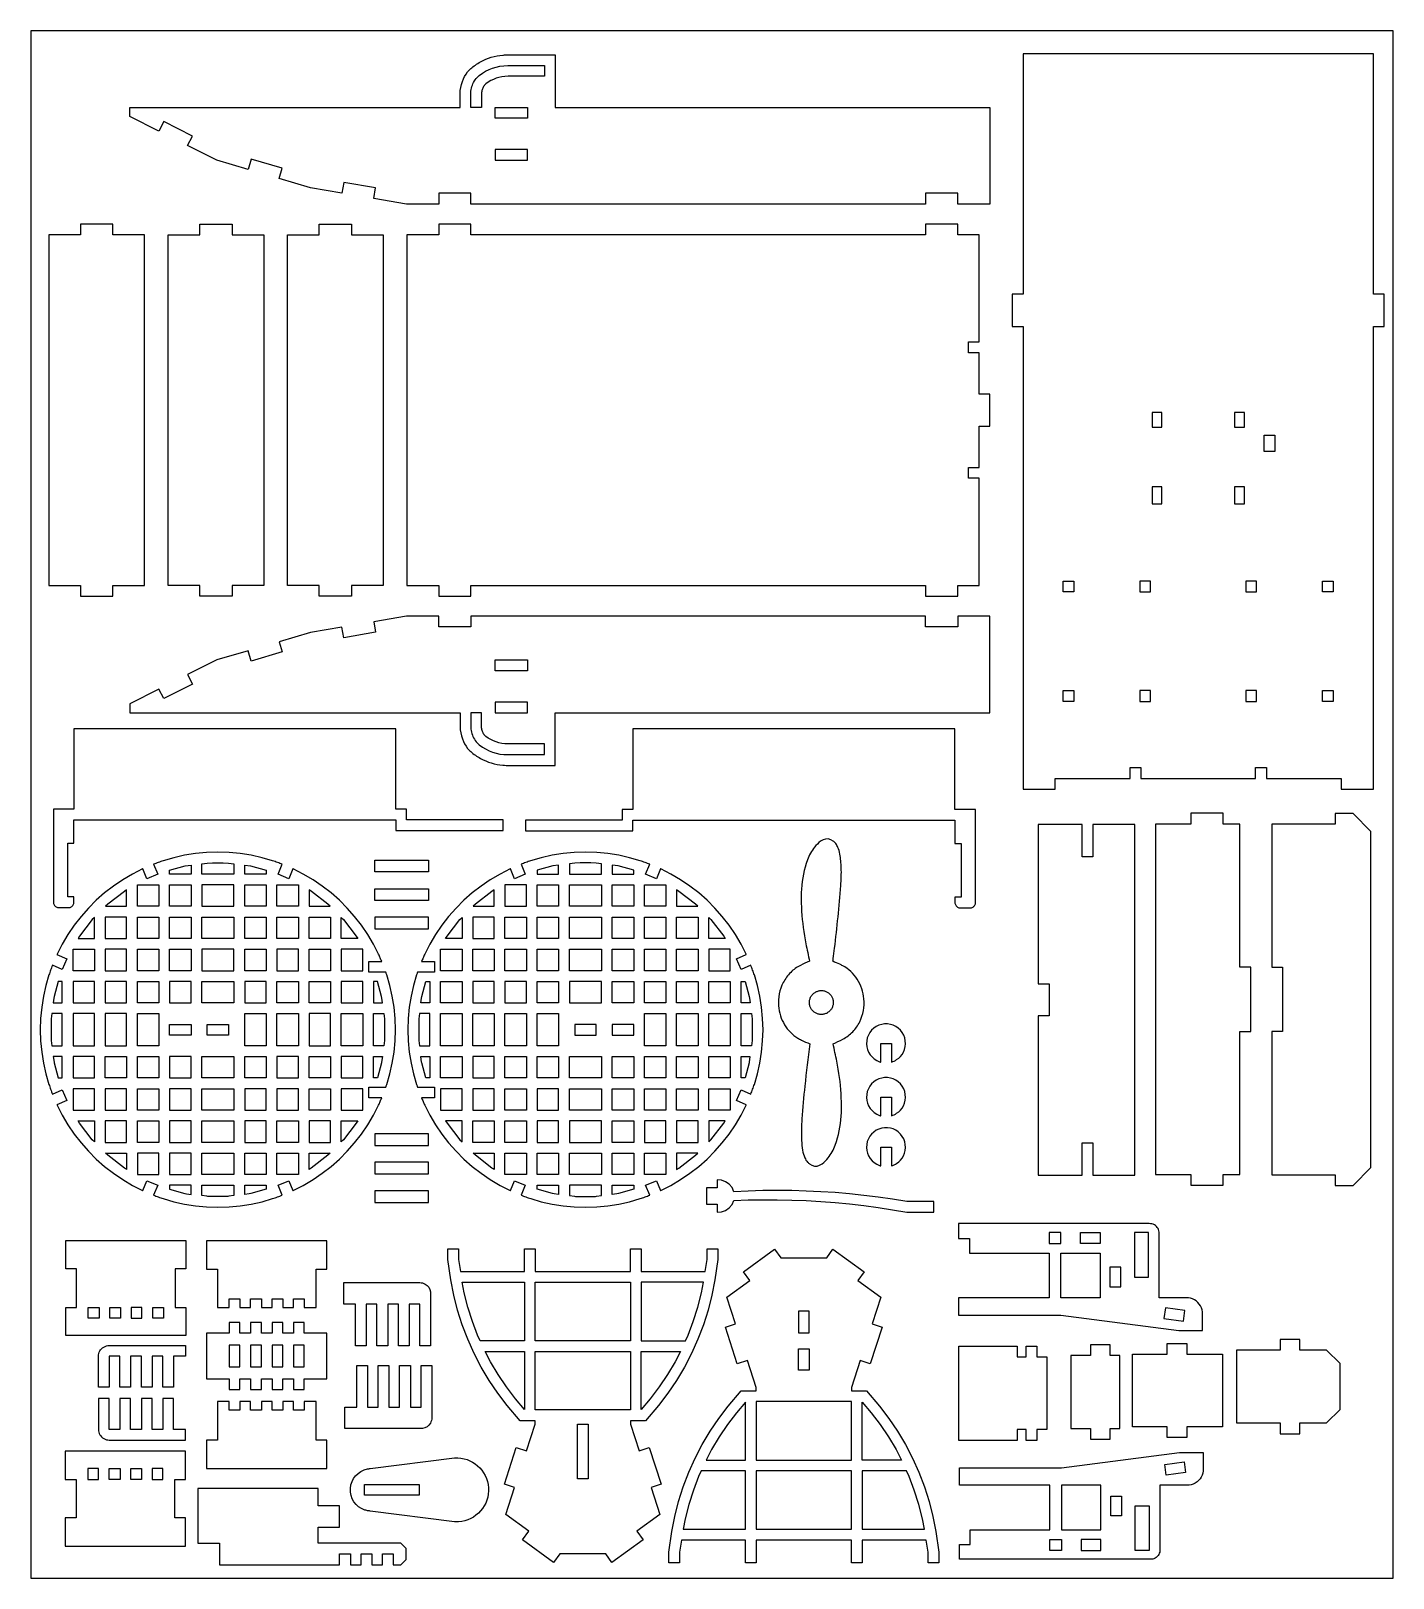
# Model space of a CAD drawing. Extents: x -20.7 to 42.8, y -62.7 to 9.4.
import ezdxf

# ---------------------------------------------------------------- set-up
doc = ezdxf.new("R2010")
doc.units = 0
doc.header["$MEASUREMENT"] = 0
doc.layers.get('0').update_dxf_attribs({"linetype": 'CONTINUOUS'})
doc.layers.add('SECTIONCUTEDGES', color=18, linetype='CONTINUOUS')

msp = doc.modelspace()

# ---------------------------------------------------------------- linework, layer by layer
for points in [[(42.768, 9.423), (-20.705, 9.423), (-20.705, -62.667), (42.768, -62.667)], [(31.535, -9.045), (31.994, -9.045), (31.994, -8.358), (31.535, -8.358)], [(35.842, -8.358), (35.384, -8.358), (35.384, -9.045), (35.842, -9.045)], [(31.535, -11.815), (31.535, -12.615), (31.994, -12.615), (31.994, -11.815)], [(35.842, -12.615), (35.842, -11.815), (35.384, -11.815), (35.384, -12.615)], [(27.893, -21.317), (27.893, -21.817), (27.393, -21.817), (27.393, -21.317)], [(30.972, -21.817), (31.472, -21.817), (31.472, -21.317), (30.972, -21.317)], [(35.906, -21.817), (36.406, -21.817), (36.406, -21.317), (35.906, -21.317)], [(39.984, -21.317), (39.984, -21.817), (39.484, -21.817), (39.484, -21.317)], [(-17.245, -31.866), (-17.245, -32.866), (-16.245, -32.866), (-16.245, -31.866)], [(-17.245, -33.366), (-17.245, -34.366), (-16.245, -34.366), (-16.245, -33.366)], [(-17.245, -34.866), (-17.245, -35.866), (-16.245, -35.866), (-16.245, -34.866)], [(-14.245, -39.366), (-13.245, -39.366), (-13.245, -38.366), (-14.245, -38.366)], [(-9.245, -38.366), (-9.245, -39.366), (-8.245, -39.366), (-8.245, -38.366)], [(2.384, -38.366), (2.384, -39.366), (1.384, -39.366), (1.384, -38.366)], [(7.384, -39.366), (6.384, -39.366), (6.384, -38.366), (7.384, -38.366)], [(-17.245, -40.866), (-16.245, -40.866), (-16.245, -39.866), (-17.245, -39.866)], [(-14.245, -40.866), (-13.245, -40.866), (-13.245, -39.866), (-14.245, -39.866)], [(7.384, -40.866), (6.384, -40.866), (6.384, -39.866), (7.384, -39.866)], [(-14.245, -42.866), (-14.245, -43.866), (-13.245, -43.866), (-13.245, -42.866)], [(7.384, -42.866), (7.384, -43.866), (6.384, -43.866), (6.384, -42.866)], [(27.287, -46.571), (26.746, -46.571), (26.746, -47.071), (27.287, -47.071)], [(-10.969, -52.822), (-10.969, -51.822), (-11.469, -51.822), (-11.469, -52.822)], [(-9.969, -51.822), (-10.469, -51.822), (-10.469, -52.822), (-9.969, -52.822)], [(-8.969, -52.822), (-8.969, -51.822), (-9.469, -51.822), (-9.469, -52.822)], [(-7.969, -51.822), (-8.469, -51.822), (-8.469, -52.822), (-7.969, -52.822)], [(15.559, -52.988), (15.059, -52.988), (15.059, -51.988), (15.559, -51.988)], [(-17.553, -58.068), (-17.553, -57.568), (-18.053, -57.568), (-18.053, -58.068)], [(27.321, -61.376), (26.78, -61.376), (26.78, -60.876), (27.321, -60.876)]]:
    msp.add_lwpolyline(points, close=True)
at = {"layer": 'SECTIONCUTEDGES'}
for points in [[(-16.104, 5.434), (-16.104, 5.861), (-0.71, 5.861, -0.002134), (-0.707, 6.502, -0.087341), (-0.602, 7.071, -0.074516), (-0.356, 7.515, -0.050894), (-0.214, 7.666, -0.0521), (0.24, 7.982, -0.105525), (1.286, 8.299, -0.010514), (1.359, 8.304, -0.005257), (1.506, 8.309), (3.722, 8.309), (3.722, 5.861), (23.985, 5.861), (23.985, 1.357), (22.485, 1.357), (22.485, 1.857), (20.985, 1.857), (20.985, 1.357), (-0.201, 1.357), (-0.201, 1.857), (-1.701, 1.857), (-1.701, 1.357), (-3.201, 1.357), (-4.733, 1.612), (-4.649, 2.105), (-6.128, 2.357), (-6.212, 1.865), (-7.682, 2.113), (-9.143, 2.543), (-9.002, 3.023), (-10.441, 3.446), (-10.582, 2.966), (-12.042, 3.395), (-13.403, 4.078), (-13.179, 4.525), (-14.519, 5.198), (-14.744, 4.751)], [(-16.104, -22.352), (-0.71, -22.352, 0.002134), (-0.707, -22.993, 0.087341), (-0.602, -23.562, 0.074516), (-0.356, -24.006, 0.050894), (-0.214, -24.157, 0.0521), (0.24, -24.474, 0.105525), (1.286, -24.791, 0.010514), (1.359, -24.796, 0.005257), (1.506, -24.8), (3.722, -24.8), (3.722, -22.352), (23.985, -22.352), (23.985, -17.849), (22.485, -17.849), (22.485, -18.349), (20.985, -18.349), (20.985, -17.849), (-0.201, -17.849), (-0.201, -18.349), (-1.701, -18.349), (-1.701, -17.849), (-3.201, -17.849), (-4.733, -18.104), (-4.649, -18.597), (-6.128, -18.849), (-6.212, -18.356), (-7.682, -18.605), (-9.143, -19.035), (-9.002, -19.514), (-10.441, -19.937), (-10.582, -19.458), (-12.042, -19.887), (-13.403, -20.57), (-13.179, -21.017), (-14.519, -21.69), (-14.744, -21.243), (-16.104, -21.926)], [(16.672, -37.773, 0.012814), (17.129, -37.556, 0.085914), (17.589, -37.213, 0.076352), (17.914, -36.744, 0.135164), (18.112, -35.683, 0.121603), (17.801, -34.763, 0.128291), (17.124, -34.135, 0.017184), (16.982, -34.065, 0.007976), (16.667, -33.929, 0.007834), (16.667, -33.926, -0.023506), (16.667, -33.923, -0.019175), (16.679, -33.802, 0.003968), (16.742, -33.321, 0.011178), (17.035, -30.4, 0.026495), (17.055, -29.575, 0.033037), (16.994, -28.931, 0.066175), (16.901, -28.62, 0.057683), (16.795, -28.444, 0.071733), (16.676, -28.328), (16.565, -28.264), (16.445, -28.229), (16.326, -28.23), (16.21, -28.265, 0.062361), (16.088, -28.337, 0.061497), (15.811, -28.607, 0.08401), (15.48, -29.205, 0.06761), (15.2, -30.56, 0.025167), (15.188, -31.218, 0.032023), (15.335, -32.736, 0.010958), (15.404, -33.111, 0.005026), (15.581, -33.924, 0.014369), (15.151, -34.119, 0.083555), (14.699, -34.443, 0.076766), (14.351, -34.921, 0.139856), (14.133, -36.003, 0.11486), (14.415, -36.891, 0.123917), (15.026, -37.503, 0.022471), (15.203, -37.599, 0.010705), (15.586, -37.775, 0.003396), (15.355, -39.743, 0.010881), (15.22, -41.273, 0.025112), (15.204, -42.282, 0.035354), (15.251, -42.726, 0.054853), (15.356, -43.084, 0.086229), (15.484, -43.285, 0.024265), (15.53, -43.332, 0.026496), (15.577, -43.37), (15.688, -43.434), (15.808, -43.468), (15.927, -43.467), (16.043, -43.432, 0.062362), (16.165, -43.361, 0.061498), (16.442, -43.09, 0.08401), (16.773, -42.492, 0.067609), (17.053, -41.138, 0.025165), (17.065, -40.479, 0.032019), (16.918, -38.962, 0.010958), (16.849, -38.587, 0.005025)], [(-15.495, -44.612), (-15.299, -44.152), (-14.799, -44.365), (-14.995, -44.825, -0.003882), (-14.772, -44.907, 0.011648), (-14.547, -44.986), (-14.053, -45.129), (-13.55, -45.242), (-13.039, -45.323), (-12.52, -45.373), (-11.995, -45.39), (-11.469, -45.373), (-10.95, -45.323), (-10.439, -45.242), (-9.936, -45.129), (-9.442, -44.986, 0.011648), (-9.217, -44.907, -0.003882), (-8.994, -44.825), (-9.19, -44.365), (-8.69, -44.152), (-8.495, -44.612, -0.003922), (-8.488, -44.61, 0.011767), (-8.481, -44.607), (-8.014, -44.369), (-7.561, -44.102), (-7.128, -43.808), (-6.718, -43.489), (-6.33, -43.146), (-5.964, -42.781), (-5.622, -42.393), (-5.303, -41.982), (-5.008, -41.55), (-4.741, -41.096), (-4.504, -40.629, 0.011769), (-4.429, -40.46, -0.003923), (-4.358, -40.29), (-4.958, -40.29), (-4.958, -39.79), (-4.169, -39.79, -0.003873), (-4.146, -39.729, 0.011621), (-4.124, -39.666), (-3.981, -39.172), (-3.868, -38.67), (-3.787, -38.16), (-3.737, -37.641), (-3.72, -37.116), (-3.737, -36.59), (-3.787, -36.071), (-3.868, -35.56), (-3.981, -35.057), (-4.125, -34.563, 0.011648), (-4.146, -34.502, -0.003882), (-4.168, -34.441), (-4.958, -34.441), (-4.958, -33.941), (-4.358, -33.941, -0.003932), (-4.429, -33.771, 0.011797), (-4.503, -33.602), (-4.741, -33.135), (-5.008, -32.682), (-5.303, -32.249), (-5.622, -31.839), (-5.964, -31.451), (-6.33, -31.085), (-6.718, -30.742), (-7.128, -30.424), (-7.561, -30.129), (-8.014, -29.862), (-8.481, -29.624, 0.011767), (-8.488, -29.621, -0.003922), (-8.495, -29.619), (-8.69, -30.079), (-9.19, -29.866), (-8.994, -29.406, -0.003882), (-9.217, -29.324, 0.011648), (-9.442, -29.245), (-9.936, -29.102), (-10.439, -28.989), (-10.95, -28.908), (-11.469, -28.858), (-11.995, -28.841), (-12.52, -28.858), (-13.039, -28.908), (-13.55, -28.989), (-14.053, -29.102), (-14.547, -29.245, 0.011648), (-14.772, -29.324, -0.003882), (-14.995, -29.406), (-14.799, -29.866), (-15.299, -30.079), (-15.495, -29.619, -0.003922), (-15.501, -29.621, 0.011767), (-15.508, -29.624), (-15.975, -29.862), (-16.429, -30.129), (-16.861, -30.424), (-17.272, -30.742), (-17.66, -31.085), (-18.026, -31.451), (-18.368, -31.839), (-18.686, -32.249), (-18.981, -32.682), (-19.249, -33.135), (-19.486, -33.602, 0.011798), (-19.489, -33.609, -0.003933), (-19.492, -33.616), (-19.031, -33.811), (-19.244, -34.311), (-19.704, -34.115, -0.003882), (-19.786, -34.338, 0.011648), (-19.865, -34.563), (-20.008, -35.057), (-20.121, -35.56), (-20.202, -36.071), (-20.252, -36.59), (-20.269, -37.116), (-20.252, -37.641), (-20.202, -38.16), (-20.121, -38.67), (-20.009, -39.172), (-19.865, -39.666, 0.011621), (-19.786, -39.892, -0.003873), (-19.704, -40.116), (-19.244, -39.92), (-19.031, -40.42), (-19.492, -40.616, -0.003923), (-19.489, -40.622, 0.01177), (-19.486, -40.629), (-19.249, -41.096), (-18.981, -41.55), (-18.686, -41.982), (-18.368, -42.393), (-18.025, -42.781), (-17.66, -43.146), (-17.272, -43.489), (-16.861, -43.808), (-16.429, -44.102), (-15.975, -44.369), (-15.508, -44.607, 0.011767), (-15.501, -44.61, -0.003922)], [(8.134, -44.825), (7.938, -44.365), (8.438, -44.152), (8.634, -44.612, -0.003922), (8.64, -44.61, 0.011767), (8.647, -44.607), (9.114, -44.369), (9.568, -44.102), (10, -43.808), (10.411, -43.489), (10.799, -43.146), (11.164, -42.781), (11.507, -42.393), (11.825, -41.982), (12.12, -41.55), (12.387, -41.096), (12.625, -40.629, 0.01177), (12.628, -40.622, -0.003923), (12.63, -40.616), (12.17, -40.42), (12.383, -39.92), (12.843, -40.116, -0.003873), (12.925, -39.892, 0.011621), (13.004, -39.666), (13.147, -39.172), (13.26, -38.67), (13.341, -38.16), (13.391, -37.641), (13.408, -37.116), (13.391, -36.59), (13.341, -36.071), (13.26, -35.56), (13.147, -35.057), (13.004, -34.563, 0.011648), (12.925, -34.338, -0.003882), (12.843, -34.115), (12.383, -34.311), (12.17, -33.811), (12.63, -33.616, -0.003933), (12.628, -33.609, 0.011798), (12.625, -33.602), (12.387, -33.135), (12.12, -32.682), (11.825, -32.249), (11.507, -31.839), (11.165, -31.451), (10.799, -31.085), (10.41, -30.742), (10, -30.424), (9.568, -30.129), (9.114, -29.862), (8.647, -29.624, 0.011767), (8.64, -29.621, -0.003922), (8.634, -29.619), (8.438, -30.079), (7.938, -29.866), (8.134, -29.406, -0.003882), (7.911, -29.324, 0.011648), (7.686, -29.245), (7.192, -29.102), (6.689, -28.989), (6.178, -28.908), (5.659, -28.858), (5.134, -28.841), (4.608, -28.858), (4.089, -28.908), (3.578, -28.989), (3.075, -29.102), (2.581, -29.245, 0.011648), (2.356, -29.324, -0.003882), (2.133, -29.406), (2.329, -29.866), (1.829, -30.079), (1.634, -29.619, -0.003922), (1.627, -29.621, 0.011767), (1.62, -29.624), (1.153, -29.862), (0.7, -30.129), (0.267, -30.424), (-0.143, -30.742), (-0.532, -31.085), (-0.897, -31.451), (-1.24, -31.839), (-1.558, -32.249), (-1.853, -32.682), (-2.12, -33.135), (-2.358, -33.602, 0.011798), (-2.432, -33.771, -0.003932), (-2.503, -33.941), (-1.903, -33.941), (-1.903, -34.441), (-2.693, -34.441, -0.003882), (-2.715, -34.502, 0.011648), (-2.737, -34.563), (-2.88, -35.057), (-2.993, -35.56), (-3.074, -36.071), (-3.124, -36.59), (-3.141, -37.116), (-3.124, -37.641), (-3.074, -38.16), (-2.993, -38.67), (-2.88, -39.172), (-2.737, -39.666, 0.011621), (-2.715, -39.729, -0.003873), (-2.693, -39.79), (-1.903, -39.79), (-1.903, -40.29), (-2.503, -40.29, -0.003923), (-2.432, -40.46, 0.01177), (-2.358, -40.629), (-2.12, -41.096), (-1.853, -41.55), (-1.558, -41.982), (-1.24, -42.393), (-0.897, -42.781), (-0.532, -43.146), (-0.143, -43.489), (0.267, -43.808), (0.7, -44.102), (1.153, -44.369), (1.62, -44.607, 0.011767), (1.627, -44.61, -0.003922), (1.634, -44.612), (1.829, -44.152), (2.329, -44.365), (2.133, -44.825, -0.003873), (2.357, -44.907, 0.011621), (2.583, -44.986), (3.077, -45.129), (3.578, -45.242), (4.089, -45.323), (4.608, -45.373), (5.134, -45.39), (5.659, -45.373), (6.178, -45.323), (6.689, -45.242), (7.19, -45.129), (7.684, -44.986, 0.011621), (7.91, -44.907, -0.003873)], [(18.892, -38.628), (18.892, -37.759), (19.392, -37.759), (19.392, -38.627, 0.063472), (19.635, -38.512, 0.13308), (19.948, -38.166, 0.691874), (18.805, -36.91, 0.691227), (18.833, -38.609, 0.012807), (18.863, -38.619, -0.004269)], [(18.892, -41.128), (18.892, -40.259), (19.392, -40.259), (19.392, -41.127, 0.063472), (19.635, -41.012, 0.13308), (19.948, -40.666, 0.691874), (18.805, -39.41, 0.691227), (18.833, -41.109, 0.012807), (18.863, -41.119, -0.004269)], [(18.892, -43.462), (18.892, -42.592), (19.392, -42.592), (19.392, -43.46, 0.063472), (19.635, -43.345, 0.13308), (19.948, -43, 0.691874), (18.805, -41.743, 0.691227), (18.833, -43.443, 0.012807), (18.863, -43.452, -0.004269)], [(-5.582, -51.839), (-5.582, -49.899), (-6.132, -49.899), (-6.132, -48.899), (-2.582, -48.899, -0.118357), (-2.337, -48.966, -0.238349), (-2.086, -49.333, -0.016364), (-2.084, -49.355, -0.008181), (-2.082, -49.399), (-2.082, -51.839), (-2.582, -51.839), (-2.582, -49.899), (-3.082, -49.899), (-3.082, -51.839), (-3.582, -51.839), (-3.582, -49.899), (-4.082, -49.899), (-4.082, -51.839), (-4.582, -51.839), (-4.582, -49.899), (-5.082, -49.899), (-5.082, -51.839)], [(-6.075, -55.701), (-6.075, -54.701), (-5.525, -54.701), (-5.525, -52.76), (-5.025, -52.76), (-5.025, -54.701), (-4.525, -54.701), (-4.525, -52.76), (-4.025, -52.76), (-4.025, -54.701), (-3.525, -54.701), (-3.525, -52.76), (-3.025, -52.76), (-3.025, -54.701), (-2.525, -54.701), (-2.525, -52.76), (-2.025, -52.76), (-2.025, -55.201, -0.118358), (-2.093, -55.446, -0.238347), (-2.46, -55.696, -0.016364), (-2.482, -55.698, -0.008182), (-2.525, -55.701)], [(-0.969, -57.07, -0.413459), (0.614, -58.461, -0.414214), (-0.774, -60.044, -0.016364), (-0.87, -60.047, -0.015719), (-0.969, -60.044), (-4.891, -59.548, -0.017008), (-5.06, -59.521, -0.032737), (-5.146, -59.498, -0.767327), (-5.02, -57.582, -0.024226), (-4.956, -57.573, 0.007215), (-4.891, -57.565)]]:
    msp.add_lwpolyline(points, format="xyb", close=True, dxfattribs=at)
for points in [[(25.524, -25.903), (27.024, -25.903), (27.024, -25.403), (30.514, -25.403), (30.514, -24.903), (31.014, -24.903), (31.014, -25.403), (36.364, -25.403), (36.364, -24.903), (36.864, -24.903), (36.864, -25.403), (40.354, -25.403), (40.354, -25.903), (41.854, -25.903), (41.854, -4.349), (42.354, -4.349), (42.354, -2.848), (41.854, -2.848), (41.854, 8.353), (25.524, 8.353), (25.524, -2.848), (25.024, -2.848), (25.024, -4.349), (25.524, -4.349)], [(0.29, 5.861), (-0.21, 5.861), (-0.21, 6.465), (-0.208, 6.545), (-0.201, 6.616), (-0.191, 6.688), (-0.176, 6.758), (-0.157, 6.828), (-0.133, 6.896), (-0.106, 6.963), (-0.075, 7.028), (-0.04, 7.091), (-0.002, 7.152), (0.041, 7.21), (0.068, 7.244), (0.186, 7.347), (0.33, 7.452), (0.482, 7.544), (0.641, 7.624), (0.807, 7.689), (0.977, 7.741), (1.151, 7.778), (1.328, 7.801), (1.516, 7.809), (3.222, 7.809), (3.222, 7.309), (1.527, 7.309), (1.37, 7.302), (1.235, 7.285), (1.102, 7.256), (0.972, 7.217), (0.846, 7.167), (0.724, 7.106), (0.608, 7.035), (0.498, 6.955), (0.446, 6.91), (0.42, 6.882), (0.413, 6.871), (0.39, 6.836), (0.369, 6.799), (0.351, 6.76), (0.335, 6.721), (0.322, 6.681), (0.31, 6.64), (0.302, 6.599), (0.295, 6.557), (0.292, 6.515), (0.29, 6.458)], [(0.931, 5.361), (0.931, 5.861), (2.432, 5.861), (2.432, 5.361)], [(0.931, 3.395), (2.432, 3.395), (2.432, 3.895), (0.931, 3.895)], [(-18.393, -16.911), (-16.893, -16.911), (-16.893, -16.411), (-15.416, -16.411), (-15.416, -0.08), (-16.893, -0.08), (-16.893, 0.42), (-18.393, 0.42), (-18.393, -0.08), (-19.87, -0.08), (-19.87, -16.411), (-18.393, -16.411)], [(-12.834, -16.911), (-12.834, -16.411), (-14.311, -16.411), (-14.311, -0.08), (-12.834, -0.08), (-12.834, 0.42), (-11.334, 0.42), (-11.334, -0.08), (-9.857, -0.08), (-9.857, -16.411), (-11.334, -16.411), (-11.334, -16.911)], [(-7.275, -16.911), (-7.275, -16.411), (-8.752, -16.411), (-8.752, -0.08), (-7.275, -0.08), (-7.275, 0.42), (-5.775, 0.42), (-5.775, -0.08), (-4.298, -0.08), (-4.298, -16.411), (-5.775, -16.411), (-5.775, -16.911)], [(-1.701, -16.911), (-0.201, -16.911), (-0.201, -16.411), (20.985, -16.411), (20.985, -16.911), (22.485, -16.911), (22.485, -16.411), (23.485, -16.411), (23.485, -11.421), (22.985, -11.421), (22.985, -10.921), (23.485, -10.921), (23.485, -8.996), (23.985, -8.996), (23.985, -7.496), (23.485, -7.496), (23.485, -5.571), (22.985, -5.571), (22.985, -5.071), (23.485, -5.071), (23.485, -0.08), (22.485, -0.08), (22.485, 0.42), (20.985, 0.42), (20.985, -0.08), (-0.201, -0.08), (-0.201, 0.42), (-1.701, 0.42), (-1.701, -0.08), (-3.193, -0.08), (-3.193, -16.411), (-1.701, -16.411)], [(36.759, -10.17), (36.759, -9.42), (37.259, -9.42), (37.259, -10.17)], [(27.393, -16.717), (27.393, -16.217), (27.893, -16.217), (27.893, -16.717)], [(31.472, -16.717), (31.472, -16.217), (30.972, -16.217), (30.972, -16.717)], [(35.906, -16.717), (36.406, -16.717), (36.406, -16.217), (35.906, -16.217)], [(39.484, -16.717), (39.484, -16.217), (39.984, -16.217), (39.984, -16.717)], [(0.931, -20.387), (0.931, -19.887), (2.432, -19.887), (2.432, -20.387)], [(0.931, -22.352), (2.432, -22.352), (2.432, -21.852), (0.931, -21.852)], [(0.42, -23.374), (0.413, -23.363), (0.39, -23.327), (0.369, -23.29), (0.351, -23.252), (0.335, -23.213), (0.322, -23.173), (0.31, -23.132), (0.302, -23.091), (0.295, -23.049), (0.292, -23.007), (0.29, -22.949), (0.29, -22.352), (-0.21, -22.352), (-0.21, -22.957), (-0.208, -23.036), (-0.201, -23.108), (-0.191, -23.179), (-0.176, -23.25), (-0.157, -23.319), (-0.133, -23.388), (-0.106, -23.454), (-0.075, -23.519), (-0.04, -23.583), (-0.002, -23.643), (0.041, -23.702), (0.068, -23.736), (0.186, -23.838), (0.33, -23.943), (0.482, -24.036), (0.641, -24.115), (0.807, -24.181), (0.977, -24.233), (1.151, -24.27), (1.328, -24.292), (1.516, -24.3), (3.222, -24.3), (3.222, -23.8), (1.527, -23.8), (1.37, -23.794), (1.235, -23.776), (1.102, -23.748), (0.972, -23.709), (0.846, -23.658), (0.724, -23.598), (0.608, -23.527), (0.498, -23.447), (0.446, -23.401)], [(-19.586, -31.351), (-19.561, -31.372), (-19.534, -31.391), (-19.505, -31.405), (-19.474, -31.416), (-19.442, -31.422), (-19.409, -31.424), (-18.95, -31.424), (-18.917, -31.422), (-18.885, -31.416), (-18.854, -31.405), (-18.825, -31.391), (-18.797, -31.372), (-18.773, -31.351), (-18.751, -31.326), (-18.733, -31.299), (-18.719, -31.27), (-18.708, -31.239), (-18.702, -31.207), (-18.7, -31.174), (-18.7, -30.924), (-18.986, -30.924), (-18.986, -28.424), (-18.7, -28.424), (-18.7, -27.339), (-3.697, -27.339), (-3.697, -27.839), (1.307, -27.839), (1.307, -27.339), (-3.197, -27.339), (-3.197, -26.839), (-3.697, -26.839), (-3.697, -23.089), (-18.7, -23.089), (-18.7, -26.839), (-19.659, -26.839), (-19.659, -31.174), (-19.657, -31.207), (-19.65, -31.239), (-19.64, -31.27), (-19.625, -31.299), (-19.607, -31.326)], [(2.346, -27.853), (7.349, -27.853), (7.349, -27.353), (22.352, -27.353), (22.352, -28.439), (22.639, -28.439), (22.639, -30.939), (22.352, -30.939), (22.352, -31.189), (22.354, -31.221), (22.361, -31.253), (22.371, -31.284), (22.386, -31.314), (22.404, -31.341), (22.425, -31.365), (22.45, -31.387), (22.477, -31.405), (22.507, -31.42), (22.538, -31.43), (22.57, -31.436), (22.602, -31.439), (23.062, -31.439), (23.094, -31.436), (23.126, -31.43), (23.157, -31.42), (23.187, -31.405), (23.214, -31.387), (23.238, -31.365), (23.26, -31.341), (23.278, -31.314), (23.293, -31.284), (23.303, -31.253), (23.31, -31.221), (23.312, -31.189), (23.312, -26.853), (22.352, -26.853), (22.352, -23.103), (7.349, -23.103), (7.349, -26.853), (6.849, -26.853), (6.849, -27.353), (2.346, -27.353)], [(31.702, -43.863), (33.343, -43.863), (33.343, -44.363), (34.844, -44.363), (34.844, -43.863), (35.634, -43.863), (35.634, -37.198), (36.134, -37.198), (36.134, -34.198), (35.634, -34.198), (35.634, -27.532), (34.844, -27.532), (34.844, -27.032), (33.343, -27.032), (33.343, -27.532), (31.702, -27.532)], [(37.122, -43.873), (40.07, -43.873), (40.07, -44.373), (40.904, -44.373), (41.739, -43.538), (41.739, -27.876), (40.904, -27.042), (40.07, -27.042), (40.07, -27.542), (37.122, -27.542), (37.122, -34.207), (37.622, -34.207), (37.622, -37.207), (37.122, -37.207)], [(26.235, -43.89), (28.274, -43.89), (28.274, -42.39), (28.774, -42.39), (28.774, -43.89), (30.739, -43.89), (30.739, -27.56), (28.774, -27.56), (28.774, -29.06), (28.274, -29.06), (28.274, -27.56), (26.235, -27.56), (26.235, -34.975), (26.735, -34.975), (26.735, -36.475), (26.235, -36.475)], [(-14.245, -29.866), (-14.245, -29.68), (-13.513, -29.484), (-13.245, -29.449), (-13.245, -29.866)], [(-12.745, -29.866), (-12.745, -29.383), (-12.489, -29.349), (-12.245, -29.341), (-11.745, -29.341), (-11.501, -29.349), (-11.245, -29.383), (-11.245, -29.866)], [(-10.745, -29.866), (-10.745, -29.449), (-10.477, -29.484), (-9.745, -29.68), (-9.745, -29.866)], [(-4.682, -29.213), (-2.182, -29.213), (-2.182, -29.756), (-4.682, -29.756)], [(2.884, -29.866), (3.884, -29.866), (3.884, -29.449), (3.616, -29.484), (2.884, -29.68)], [(4.639, -29.349), (4.384, -29.383), (4.384, -29.866), (5.884, -29.866), (5.884, -29.383), (5.628, -29.349), (5.384, -29.341), (4.884, -29.341)], [(6.384, -29.449), (6.384, -29.866), (7.384, -29.866), (7.384, -29.68), (6.652, -29.484)], [(-17.225, -31.366), (-16.245, -31.366), (-16.245, -30.599), (-16.35, -30.67), (-17.125, -31.265)], [(-15.745, -31.366), (-15.745, -30.366), (-14.745, -30.366), (-14.745, -31.366)], [(-14.245, -31.366), (-14.245, -30.366), (-13.245, -30.366), (-13.245, -31.366)], [(-12.745, -31.366), (-11.245, -31.366), (-11.245, -30.366), (-12.745, -30.366)], [(-10.745, -31.366), (-10.745, -30.366), (-9.745, -30.366), (-9.745, -31.366)], [(-9.245, -31.366), (-9.245, -30.366), (-8.245, -30.366), (-8.245, -31.366)], [(-7.745, -30.599), (-7.745, -31.366), (-6.764, -31.366), (-6.864, -31.265), (-7.639, -30.67)], [(-4.682, -30.546), (-2.182, -30.546), (-2.182, -31.089), (-4.682, -31.089)], [(0.003, -31.265), (-0.097, -31.366), (0.884, -31.366), (0.884, -30.599), (0.778, -30.67)], [(2.384, -31.366), (2.384, -30.366), (1.384, -30.366), (1.384, -31.366)], [(2.884, -31.366), (2.884, -30.366), (3.884, -30.366), (3.884, -31.366)], [(4.384, -31.366), (4.384, -30.366), (5.884, -30.366), (5.884, -31.366)], [(6.384, -31.366), (6.384, -30.366), (7.384, -30.366), (7.384, -31.366)], [(7.884, -31.366), (7.884, -30.366), (8.884, -30.366), (8.884, -31.366)], [(9.384, -31.366), (10.364, -31.366), (10.264, -31.265), (9.489, -30.67), (9.384, -30.599)], [(-18.511, -32.866), (-17.745, -32.866), (-17.745, -31.885), (-17.845, -31.985), (-18.44, -32.76)], [(-15.745, -32.866), (-15.745, -31.866), (-14.745, -31.866), (-14.745, -32.866)], [(-14.245, -32.866), (-14.245, -31.866), (-13.245, -31.866), (-13.245, -32.866)], [(-12.745, -32.866), (-12.745, -31.866), (-11.245, -31.866), (-11.245, -32.866)], [(-10.745, -32.866), (-10.745, -31.866), (-9.745, -31.866), (-9.745, -32.866)], [(-9.245, -32.866), (-9.245, -31.866), (-8.245, -31.866), (-8.245, -32.866)], [(-7.745, -32.866), (-7.745, -31.866), (-6.745, -31.866), (-6.745, -32.866)], [(-6.245, -32.866), (-6.245, -31.885), (-6.144, -31.985), (-5.55, -32.76), (-5.478, -32.866)], [(-4.682, -31.879), (-4.682, -32.423), (-2.182, -32.423), (-2.182, -31.879)], [(-1.312, -32.76), (-0.717, -31.985), (-0.616, -31.885), (-0.616, -32.866), (-1.383, -32.866)], [(-0.116, -32.866), (0.884, -32.866), (0.884, -31.866), (-0.116, -31.866)], [(2.384, -32.866), (1.384, -32.866), (1.384, -31.866), (2.384, -31.866)], [(2.884, -32.866), (2.884, -31.866), (3.884, -31.866), (3.884, -32.866)], [(4.384, -32.866), (4.384, -31.866), (5.884, -31.866), (5.884, -32.866)], [(7.384, -32.866), (6.384, -32.866), (6.384, -31.866), (7.384, -31.866)], [(7.884, -32.866), (7.884, -31.866), (8.884, -31.866), (8.884, -32.866)], [(9.384, -32.866), (9.384, -31.866), (10.384, -31.866), (10.384, -32.866)], [(10.884, -32.866), (10.884, -31.885), (10.984, -31.985), (11.579, -32.76), (11.65, -32.866)], [(-18.745, -34.366), (-18.745, -33.366), (-17.745, -33.366), (-17.745, -34.366)], [(-15.745, -34.366), (-15.745, -33.366), (-14.745, -33.366), (-14.745, -34.366)], [(-14.245, -34.366), (-14.245, -33.366), (-13.245, -33.366), (-13.245, -34.366)], [(-12.745, -34.366), (-11.245, -34.366), (-11.245, -33.366), (-12.745, -33.366)], [(-10.745, -34.366), (-10.745, -33.366), (-9.745, -33.366), (-9.745, -34.366)], [(-9.245, -34.366), (-8.245, -34.366), (-8.245, -33.366), (-9.245, -33.366)], [(-7.745, -34.366), (-7.745, -33.366), (-6.745, -33.366), (-6.745, -34.366)], [(-6.245, -34.366), (-5.245, -34.366), (-5.245, -33.366), (-6.245, -33.366)], [(-1.616, -34.366), (-1.616, -33.366), (-0.616, -33.366), (-0.616, -34.366)], [(-0.116, -34.366), (-0.116, -33.366), (0.884, -33.366), (0.884, -34.366)], [(2.384, -34.366), (1.384, -34.366), (1.384, -33.366), (2.384, -33.366)], [(2.884, -33.366), (3.884, -33.366), (3.884, -34.366), (2.884, -34.366)], [(4.384, -33.366), (5.884, -33.366), (5.884, -34.366), (4.384, -34.366)], [(6.384, -34.366), (6.384, -33.366), (7.384, -33.366), (7.384, -34.366)], [(7.884, -34.366), (7.884, -33.366), (8.884, -33.366), (8.884, -34.366)], [(9.384, -34.366), (9.384, -33.366), (10.384, -33.366), (10.384, -34.366)], [(10.884, -34.366), (11.884, -34.366), (11.884, -33.366), (10.884, -33.366)], [(-19.672, -35.866), (-19.245, -35.866), (-19.245, -34.866), (-19.43, -34.866), (-19.62, -35.573), (-19.638, -35.653)], [(-18.745, -34.866), (-18.745, -35.866), (-17.745, -35.866), (-17.745, -34.866)], [(-15.745, -35.866), (-15.745, -34.866), (-14.745, -34.866), (-14.745, -35.866)], [(-14.245, -35.866), (-13.245, -35.866), (-13.245, -34.866), (-14.245, -34.866)], [(-12.745, -35.866), (-12.745, -34.866), (-11.245, -34.866), (-11.245, -35.866)], [(-10.745, -35.866), (-9.745, -35.866), (-9.745, -34.866), (-10.745, -34.866)], [(-9.245, -35.866), (-9.245, -34.866), (-8.245, -34.866), (-8.245, -35.866)], [(-7.745, -35.866), (-7.745, -34.866), (-6.745, -34.866), (-6.745, -35.866)], [(-6.245, -34.866), (-6.245, -35.866), (-5.245, -35.866), (-5.245, -34.866)], [(-4.318, -35.866), (-4.352, -35.653), (-4.37, -35.573), (-4.559, -34.866), (-4.745, -34.866), (-4.745, -35.866)], [(-2.543, -35.866), (-2.51, -35.653), (-2.492, -35.573), (-2.302, -34.866), (-2.116, -34.866), (-2.116, -35.866)], [(-1.616, -35.866), (-1.616, -34.866), (-0.616, -34.866), (-0.616, -35.866)], [(-0.116, -35.866), (0.884, -35.866), (0.884, -34.866), (-0.116, -34.866)], [(1.384, -34.866), (1.384, -35.866), (2.384, -35.866), (2.384, -34.866)], [(3.884, -35.866), (2.884, -35.866), (2.884, -34.866), (3.884, -34.866)], [(4.384, -35.866), (5.884, -35.866), (5.884, -34.866), (4.384, -34.866)], [(6.384, -35.866), (6.384, -34.866), (7.384, -34.866), (7.384, -35.866)], [(7.884, -35.866), (7.884, -34.866), (8.884, -34.866), (8.884, -35.866)], [(9.384, -35.866), (9.384, -34.866), (10.384, -34.866), (10.384, -35.866)], [(10.884, -35.866), (10.884, -34.866), (11.884, -34.866), (11.884, -35.866)], [(12.384, -35.866), (12.384, -34.866), (12.569, -34.866), (12.759, -35.573), (12.777, -35.653), (12.81, -35.866)], [(16.087, -36.404), (16.052, -36.401), (16.018, -36.395), (15.984, -36.387), (15.95, -36.377), (15.917, -36.364), (15.885, -36.35), (15.853, -36.334), (15.824, -36.316), (15.795, -36.296), (15.768, -36.275), (15.742, -36.251), (15.717, -36.226), (15.694, -36.2), (15.673, -36.172), (15.654, -36.143), (15.636, -36.113), (15.621, -36.082), (15.607, -36.05), (15.596, -36.017), (15.586, -35.983), (15.579, -35.948), (15.574, -35.913), (15.571, -35.878), (15.57, -35.844), (15.571, -35.809), (15.575, -35.774), (15.58, -35.74), (15.588, -35.706), (15.599, -35.672), (15.611, -35.639), (15.625, -35.607), (15.641, -35.576), (15.659, -35.546), (15.679, -35.517), (15.7, -35.49), (15.724, -35.464), (15.749, -35.439), (15.775, -35.416), (15.803, -35.395), (15.832, -35.376), (15.862, -35.358), (15.893, -35.343), (15.925, -35.329), (15.959, -35.318), (15.992, -35.308), (16.027, -35.301), (16.062, -35.296), (16.097, -35.293), (16.132, -35.292), (16.166, -35.293), (16.201, -35.297), (16.235, -35.303), (16.269, -35.311), (16.303, -35.321), (16.336, -35.333), (16.368, -35.347), (16.4, -35.363), (16.429, -35.381), (16.458, -35.401), (16.485, -35.423), (16.511, -35.446), (16.536, -35.471), (16.559, -35.498), (16.58, -35.525), (16.599, -35.554), (16.617, -35.585), (16.632, -35.616), (16.646, -35.648), (16.657, -35.681), (16.667, -35.715), (16.674, -35.749), (16.679, -35.784), (16.682, -35.819), (16.683, -35.854), (16.682, -35.888), (16.678, -35.923), (16.672, -35.957), (16.664, -35.992), (16.654, -36.025), (16.642, -36.058), (16.628, -36.091), (16.612, -36.122), (16.594, -36.152), (16.574, -36.18), (16.553, -36.207), (16.529, -36.233), (16.504, -36.258), (16.478, -36.281), (16.45, -36.302), (16.421, -36.322), (16.391, -36.339), (16.36, -36.354), (16.328, -36.368), (16.294, -36.379), (16.26, -36.389), (16.226, -36.396), (16.191, -36.402), (16.156, -36.405), (16.121, -36.405)], [(-19.727, -37.866), (-19.245, -37.866), (-19.245, -36.366), (-19.727, -36.366), (-19.759, -36.607), (-19.759, -37.624)], [(-18.745, -37.866), (-17.745, -37.866), (-17.745, -36.366), (-18.745, -36.366)], [(-17.245, -37.866), (-16.245, -37.866), (-16.245, -36.366), (-17.245, -36.366)], [(-15.745, -37.866), (-15.745, -36.366), (-14.745, -36.366), (-14.745, -37.866)], [(-10.745, -37.866), (-10.745, -36.366), (-9.745, -36.366), (-9.745, -37.866)], [(-9.245, -37.866), (-9.245, -36.366), (-8.245, -36.366), (-8.245, -37.866)], [(-7.745, -37.866), (-6.745, -37.866), (-6.745, -36.366), (-7.745, -36.366)], [(-6.245, -37.866), (-6.245, -36.366), (-5.245, -36.366), (-5.245, -37.866)], [(-4.23, -37.624), (-4.262, -37.866), (-4.745, -37.866), (-4.745, -36.366), (-4.262, -36.366), (-4.23, -36.607)], [(-2.631, -37.624), (-2.599, -37.866), (-2.116, -37.866), (-2.116, -36.366), (-2.599, -36.366), (-2.631, -36.607)], [(-1.616, -37.866), (-1.616, -36.366), (-0.616, -36.366), (-0.616, -37.866)], [(-0.116, -37.866), (-0.116, -36.366), (0.884, -36.366), (0.884, -37.866)], [(2.384, -37.866), (1.384, -37.866), (1.384, -36.366), (2.384, -36.366)], [(3.884, -37.866), (2.884, -37.866), (2.884, -36.366), (3.884, -36.366)], [(7.884, -37.866), (7.884, -36.366), (8.884, -36.366), (8.884, -37.866)], [(9.384, -37.866), (9.384, -36.366), (10.384, -36.366), (10.384, -37.866)], [(10.884, -37.866), (10.884, -36.366), (11.884, -36.366), (11.884, -37.866)], [(12.384, -37.866), (12.384, -36.366), (12.866, -36.366), (12.898, -36.607), (12.898, -37.624), (12.866, -37.866)], [(-14.245, -37.366), (-14.245, -36.866), (-13.245, -36.866), (-13.245, -37.366)], [(-12.496, -37.366), (-12.496, -36.866), (-11.496, -36.866), (-11.496, -37.366)], [(4.635, -37.366), (5.635, -37.366), (5.635, -36.866), (4.635, -36.866)], [(6.384, -36.866), (6.384, -37.366), (7.384, -37.366), (7.384, -36.866)], [(-19.43, -39.366), (-19.245, -39.366), (-19.245, -38.366), (-19.662, -38.366), (-19.628, -38.623), (-19.62, -38.655)], [(-18.745, -39.366), (-17.745, -39.366), (-17.745, -38.366), (-18.745, -38.366)], [(-17.245, -38.366), (-16.245, -38.366), (-16.245, -39.366), (-17.245, -39.366)], [(-15.745, -39.366), (-15.745, -38.366), (-14.745, -38.366), (-14.745, -39.366)], [(-12.745, -39.366), (-12.745, -38.366), (-11.245, -38.366), (-11.245, -39.366)], [(-10.745, -39.366), (-10.745, -38.366), (-9.745, -38.366), (-9.745, -39.366)], [(-7.745, -39.366), (-7.745, -38.366), (-6.745, -38.366), (-6.745, -39.366)], [(-6.245, -38.366), (-6.245, -39.366), (-5.245, -39.366), (-5.245, -38.366)], [(-4.745, -39.366), (-4.745, -38.366), (-4.328, -38.366), (-4.362, -38.623), (-4.369, -38.655), (-4.559, -39.366)], [(-2.302, -39.366), (-2.492, -38.655), (-2.499, -38.623), (-2.533, -38.366), (-2.116, -38.366), (-2.116, -39.366)], [(-1.616, -39.366), (-1.616, -38.366), (-0.616, -38.366), (-0.616, -39.366)], [(-0.116, -39.366), (0.884, -39.366), (0.884, -38.366), (-0.116, -38.366)], [(2.884, -39.366), (2.884, -38.366), (3.884, -38.366), (3.884, -39.366)], [(4.384, -39.366), (4.384, -38.366), (5.884, -38.366), (5.884, -39.366)], [(7.884, -39.366), (7.884, -38.366), (8.884, -38.366), (8.884, -39.366)], [(9.384, -39.366), (9.384, -38.366), (10.384, -38.366), (10.384, -39.366)], [(10.884, -39.366), (10.884, -38.366), (11.884, -38.366), (11.884, -39.366)], [(12.384, -39.366), (12.384, -38.366), (12.8, -38.366), (12.767, -38.623), (12.759, -38.655), (12.569, -39.366)], [(-18.745, -40.866), (-17.745, -40.866), (-17.745, -39.866), (-18.745, -39.866)], [(-15.745, -40.866), (-15.745, -39.866), (-14.745, -39.866), (-14.745, -40.866)], [(-12.745, -40.866), (-12.745, -39.866), (-11.245, -39.866), (-11.245, -40.866)], [(-10.745, -40.866), (-9.745, -40.866), (-9.745, -39.866), (-10.745, -39.866)], [(-9.245, -40.866), (-8.245, -40.866), (-8.245, -39.866), (-9.245, -39.866)], [(-7.745, -40.866), (-7.745, -39.866), (-6.745, -39.866), (-6.745, -40.866)], [(-6.245, -39.866), (-6.245, -40.866), (-5.245, -40.866), (-5.245, -39.866)], [(-1.616, -40.866), (-0.616, -40.866), (-0.616, -39.866), (-1.616, -39.866)], [(-0.116, -40.866), (0.884, -40.866), (0.884, -39.866), (-0.116, -39.866)], [(2.384, -40.866), (1.384, -40.866), (1.384, -39.866), (2.384, -39.866)], [(2.884, -40.866), (3.884, -40.866), (3.884, -39.866), (2.884, -39.866)], [(4.384, -40.866), (4.384, -39.866), (5.884, -39.866), (5.884, -40.866)], [(7.884, -40.866), (7.884, -39.866), (8.884, -39.866), (8.884, -40.866)], [(9.384, -40.866), (9.384, -39.866), (10.384, -39.866), (10.384, -40.866)], [(10.884, -40.866), (10.884, -39.866), (11.884, -39.866), (11.884, -40.866)], [(-17.845, -42.246), (-18.44, -41.471), (-18.511, -41.366), (-17.745, -41.366), (-17.745, -42.346)], [(-17.245, -42.366), (-16.245, -42.366), (-16.245, -41.366), (-17.245, -41.366)], [(-15.745, -42.366), (-15.745, -41.366), (-14.745, -41.366), (-14.745, -42.366)], [(-14.245, -42.366), (-13.245, -42.366), (-13.245, -41.366), (-14.245, -41.366)], [(-12.745, -42.366), (-12.745, -41.366), (-11.245, -41.366), (-11.245, -42.366)], [(-10.745, -42.366), (-9.745, -42.366), (-9.745, -41.366), (-10.745, -41.366)], [(-9.245, -42.366), (-9.245, -41.366), (-8.245, -41.366), (-8.245, -42.366)], [(-7.745, -42.366), (-6.745, -42.366), (-6.745, -41.366), (-7.745, -41.366)], [(-6.144, -42.246), (-6.245, -42.346), (-6.245, -41.366), (-5.478, -41.366), (-5.55, -41.471)], [(-0.717, -42.246), (-0.616, -42.346), (-0.616, -41.366), (-1.383, -41.366), (-1.312, -41.471)], [(0.884, -42.366), (-0.116, -42.366), (-0.116, -41.366), (0.884, -41.366)], [(1.384, -42.366), (1.384, -41.366), (2.384, -41.366), (2.384, -42.366)], [(2.884, -42.366), (3.884, -42.366), (3.884, -41.366), (2.884, -41.366)], [(4.384, -41.366), (4.384, -42.366), (5.884, -42.366), (5.884, -41.366)], [(6.384, -42.366), (6.384, -41.366), (7.384, -41.366), (7.384, -42.366)], [(7.884, -42.366), (8.884, -42.366), (8.884, -41.366), (7.884, -41.366)], [(9.384, -42.366), (10.384, -42.366), (10.384, -41.366), (9.384, -41.366)], [(10.884, -42.346), (10.984, -42.246), (11.579, -41.471), (11.65, -41.366), (10.884, -41.366)], [(-4.682, -41.963), (-4.682, -42.506), (-2.182, -42.506), (-2.182, -41.963)], [(-17.225, -42.866), (-16.245, -42.866), (-16.245, -43.628), (-16.29, -43.601), (-16.35, -43.561), (-17.125, -42.966)], [(-15.745, -43.866), (-14.745, -43.866), (-14.745, -42.866), (-15.745, -42.866)], [(-12.745, -43.866), (-12.745, -42.866), (-11.245, -42.866), (-11.245, -43.866)], [(-10.745, -43.866), (-10.745, -42.866), (-9.745, -42.866), (-9.745, -43.866)], [(-9.245, -43.866), (-9.245, -42.866), (-8.245, -42.866), (-8.245, -43.866)], [(-7.699, -43.601), (-7.745, -43.628), (-7.745, -42.866), (-6.764, -42.866), (-6.864, -42.966), (-7.64, -43.561)], [(0.003, -42.966), (-0.097, -42.866), (0.884, -42.866), (0.884, -43.628), (0.838, -43.601), (0.778, -43.561)], [(2.384, -43.866), (1.384, -43.866), (1.384, -42.866), (2.384, -42.866)], [(2.884, -43.866), (2.884, -42.866), (3.884, -42.866), (3.884, -43.866)], [(4.384, -42.866), (5.884, -42.866), (5.884, -43.866), (4.384, -43.866)], [(8.884, -43.866), (7.884, -43.866), (7.884, -42.866), (8.884, -42.866)], [(9.384, -43.628), (9.429, -43.601), (9.489, -43.561), (10.264, -42.966), (10.364, -42.866), (9.384, -42.866)], [(-4.682, -43.296), (-4.682, -43.839), (-2.182, -43.839), (-2.182, -43.296)], [(-14.245, -44.551), (-13.536, -44.741), (-13.457, -44.759), (-13.245, -44.793), (-13.245, -44.366), (-14.245, -44.366)], [(-12.745, -44.848), (-12.745, -44.366), (-11.245, -44.366), (-11.245, -44.848), (-11.486, -44.88), (-11.525, -44.882), (-11.745, -44.89), (-12.245, -44.89), (-12.464, -44.882), (-12.504, -44.88)], [(-10.745, -44.793), (-10.745, -44.366), (-9.745, -44.366), (-9.745, -44.551), (-10.453, -44.741), (-10.533, -44.759)], [(-4.682, -44.629), (-4.682, -45.173), (-2.182, -45.173), (-2.182, -44.629)], [(2.884, -44.551), (2.884, -44.366), (3.884, -44.366), (3.884, -44.793), (3.671, -44.759), (3.592, -44.741)], [(4.384, -44.848), (4.625, -44.88), (4.664, -44.882), (4.884, -44.89), (5.384, -44.89), (5.603, -44.882), (5.642, -44.88), (5.884, -44.848), (5.884, -44.366), (4.384, -44.366)], [(6.596, -44.759), (6.384, -44.793), (6.384, -44.366), (7.384, -44.366), (7.384, -44.551), (6.675, -44.741)], [(11.269, -45.617), (11.474, -45.604), (11.668, -45.536), (11.837, -45.418), (11.967, -45.259), (12.049, -45.071), (12.724, -45.047), (13.399, -45.036), (14.074, -45.038), (14.749, -45.052), (15.423, -45.079), (16.097, -45.118), (16.77, -45.17), (17.442, -45.235), (18.113, -45.312), (18.782, -45.401), (19.449, -45.503), (20.114, -45.617), (21.374, -45.617), (21.374, -45.117), (20.114, -45.117), (19.448, -45.01), (18.78, -44.916), (18.111, -44.834), (17.44, -44.765), (16.768, -44.708), (16.095, -44.664), (15.421, -44.632), (14.747, -44.613), (14.072, -44.607), (13.398, -44.613), (12.723, -44.632), (12.049, -44.663), (11.967, -44.475), (11.837, -44.315), (11.668, -44.197), (11.474, -44.129), (11.269, -44.116), (11.269, -44.492), (10.769, -44.492), (10.769, -45.242), (11.269, -45.242)], [(22.523, -50.411), (27.285, -50.411), (32.785, -51.125), (33.885, -51.125), (33.885, -50.368), (33.883, -50.268), (33.867, -50.169), (33.838, -50.073), (33.795, -49.982), (33.74, -49.898), (33.674, -49.822), (33.599, -49.756), (33.514, -49.701), (33.424, -49.659), (33.328, -49.629), (33.229, -49.613), (33.128, -49.611), (31.869, -49.611), (31.869, -46.612), (31.868, -46.551), (31.859, -46.491), (31.841, -46.433), (31.816, -46.377), (31.783, -46.326), (31.743, -46.28), (31.697, -46.24), (31.645, -46.207), (31.59, -46.181), (31.532, -46.164), (31.471, -46.155), (31.41, -46.154), (22.523, -46.154), (22.523, -46.841), (23.023, -46.841), (23.023, -47.529), (26.746, -47.529), (26.746, -49.611), (22.523, -49.611)], [(28.202, -47.071), (28.202, -46.571), (29.119, -46.571), (29.119, -47.071)], [(30.723, -48.64), (31.369, -48.64), (31.369, -46.571), (30.723, -46.571)], [(-19.081, -51.371), (-19.081, -50.053), (-18.581, -50.053), (-18.581, -48.253), (-19.081, -48.253), (-19.081, -46.936), (-13.481, -46.936), (-13.481, -48.253), (-13.981, -48.253), (-13.981, -50.053), (-13.481, -50.053), (-13.481, -51.371)], [(-12.019, -50.068), (-11.471, -50.068), (-11.471, -49.664), (-10.969, -49.664), (-10.969, -50.068), (-10.469, -50.068), (-10.469, -49.664), (-9.969, -49.664), (-9.969, -50.068), (-9.469, -50.068), (-9.469, -49.664), (-8.969, -49.664), (-8.969, -50.068), (-8.469, -50.068), (-8.469, -49.664), (-7.969, -49.664), (-7.969, -50.068), (-7.419, -50.068), (-7.419, -48.268), (-6.919, -48.268), (-6.919, -46.951), (-12.519, -46.951), (-12.519, -48.268), (-12.019, -48.268)], [(11.307, -47.323), (11.307, -47.823), (11.158, -48.777), (11.023, -49.484), (10.847, -50.182), (10.63, -50.869), (10.375, -51.542), (10.081, -52.199), (9.75, -52.838), (9.382, -53.456), (8.979, -54.053), (8.542, -54.625), (7.932, -55.335), (7.229, -55.335), (7.229, -55.49), (7.636, -56.742), (8.111, -56.588), (8.668, -58.3), (8.192, -58.454), (8.599, -59.707), (7.534, -60.482), (7.827, -60.886), (6.371, -61.944), (6.077, -61.54), (3.945, -61.54), (3.652, -61.944), (2.195, -60.886), (2.489, -60.482), (1.424, -59.707), (1.831, -58.454), (1.355, -58.3), (1.911, -56.588), (2.387, -56.742), (2.794, -55.49), (2.794, -55.335), (2.091, -55.335), (1.481, -54.625), (1.044, -54.053), (0.641, -53.456), (0.273, -52.838), (-0.058, -52.199), (-0.352, -51.542), (-0.608, -50.869), (-0.824, -50.182), (-1, -49.484), (-1.135, -48.777), (-1.284, -47.823), (-1.284, -47.323), (-0.784, -47.323), (-0.784, -47.823), (-0.684, -48.382), (2.295, -48.382), (2.295, -47.323), (2.794, -47.323), (2.794, -48.382), (7.229, -48.382), (7.229, -47.323), (7.729, -47.323), (7.729, -48.382), (10.707, -48.382), (10.807, -47.823), (10.807, -47.323)], [(9.514, -61.956), (9.014, -61.956), (9.014, -61.456), (9.163, -60.502), (9.298, -59.795), (9.474, -59.097), (9.69, -58.41), (9.946, -57.737), (10.24, -57.08), (10.571, -56.441), (10.939, -55.823), (11.342, -55.226), (11.779, -54.654), (12.389, -53.944), (13.092, -53.944), (13.092, -53.789), (12.685, -52.536), (12.209, -52.691), (11.653, -50.979), (12.129, -50.825), (11.722, -49.572), (12.787, -48.797), (12.493, -48.393), (13.95, -47.335), (14.243, -47.739), (16.375, -47.739), (16.669, -47.335), (18.125, -48.393), (17.832, -48.797), (18.897, -49.572), (18.49, -50.825), (18.966, -50.979), (18.409, -52.691), (17.934, -52.536), (17.527, -53.789), (17.527, -53.944), (18.23, -53.944), (18.84, -54.654), (19.277, -55.226), (19.68, -55.823), (20.048, -56.441), (20.379, -57.08), (20.673, -57.737), (20.928, -58.41), (21.145, -59.097), (21.321, -59.795), (21.456, -60.502), (21.605, -61.456), (21.605, -61.956), (21.105, -61.956), (21.105, -61.456), (21.005, -60.897), (18.027, -60.897), (18.027, -61.956), (17.527, -61.956), (17.527, -60.897), (13.092, -60.897), (13.092, -61.956), (12.593, -61.956), (12.593, -60.897), (9.614, -60.897), (9.514, -61.456)], [(27.287, -49.611), (27.287, -47.529), (29.119, -47.529), (29.119, -49.611)], [(29.577, -49.098), (30.077, -49.098), (30.077, -48.181), (29.577, -48.181)], [(0.224, -51.609), (0.109, -51.351), (-0.136, -50.705), (-0.344, -50.046), (-0.513, -49.376), (-0.607, -48.882), (2.295, -48.882), (2.295, -51.609)], [(2.794, -51.609), (2.794, -48.882), (7.229, -48.882), (7.229, -51.609)], [(7.729, -51.609), (9.799, -51.609), (9.914, -51.351), (10.159, -50.705), (10.367, -50.046), (10.536, -49.376), (10.63, -48.882), (7.729, -48.882)], [(-18.031, -50.553), (-18.031, -50.053), (-17.531, -50.053), (-17.531, -50.553)], [(-17.031, -50.553), (-17.031, -50.053), (-16.531, -50.053), (-16.531, -50.553)], [(-16.031, -50.553), (-15.531, -50.553), (-15.531, -50.053), (-16.031, -50.053)], [(-15.031, -50.553), (-15.031, -50.053), (-14.531, -50.053), (-14.531, -50.553)], [(15.559, -51.239), (15.559, -50.239), (15.059, -50.239), (15.059, -51.239)], [(32.092, -50.573), (33.001, -50.691), (33.065, -50.195), (32.156, -50.077)], [(-12.519, -53.388), (-11.471, -53.388), (-11.471, -53.888), (-10.969, -53.888), (-10.969, -53.388), (-10.469, -53.388), (-10.469, -53.888), (-9.969, -53.888), (-9.969, -53.388), (-9.469, -53.388), (-9.469, -53.888), (-8.969, -53.888), (-8.969, -53.388), (-8.469, -53.388), (-8.469, -53.888), (-7.969, -53.888), (-7.969, -53.388), (-6.919, -53.388), (-6.919, -51.256), (-7.969, -51.256), (-7.969, -50.756), (-8.469, -50.756), (-8.469, -51.256), (-8.969, -51.256), (-8.969, -50.756), (-9.469, -50.756), (-9.469, -51.256), (-9.969, -51.256), (-9.969, -50.756), (-10.469, -50.756), (-10.469, -51.256), (-10.969, -51.256), (-10.969, -50.756), (-11.469, -50.756), (-11.469, -51.256), (-12.519, -51.256)], [(-17.56, -53.774), (-17.56, -52.334), (-17.556, -52.268), (-17.543, -52.204), (-17.522, -52.142), (-17.493, -52.084), (-17.457, -52.029), (-17.413, -51.98), (-17.364, -51.937), (-17.31, -51.901), (-17.251, -51.872), (-17.189, -51.851), (-17.125, -51.838), (-17.06, -51.834), (-13.51, -51.834), (-13.51, -52.334), (-14.06, -52.334), (-14.06, -53.774), (-14.56, -53.774), (-14.56, -52.334), (-15.06, -52.334), (-15.06, -53.774), (-15.56, -53.774), (-15.56, -52.334), (-16.06, -52.334), (-16.06, -53.774), (-16.56, -53.774), (-16.56, -52.334), (-17.06, -52.334), (-17.06, -53.774)], [(25.672, -56.251), (25.672, -55.751), (25.255, -55.751), (25.255, -56.251), (22.537, -56.251), (22.537, -51.86), (25.255, -51.86), (25.255, -52.36), (25.672, -52.36), (25.672, -51.86), (26.172, -51.86), (26.172, -52.36), (26.63, -52.36), (26.63, -55.751), (26.172, -55.751), (26.172, -56.251)], [(27.748, -55.692), (28.665, -55.692), (28.665, -56.192), (29.582, -56.192), (29.582, -55.692), (30.04, -55.692), (30.04, -52.302), (29.582, -52.302), (29.582, -51.802), (28.665, -51.802), (28.665, -52.302), (27.748, -52.302)], [(30.627, -55.625), (30.625, -52.234), (32.237, -52.234), (32.237, -51.734), (33.154, -51.734), (33.154, -52.234), (34.824, -52.234), (34.824, -55.625), (33.155, -55.625), (33.155, -56.125), (32.239, -56.125), (32.239, -55.625)], [(35.469, -55.44), (37.5, -55.44), (37.5, -55.94), (38.417, -55.94), (38.417, -55.44), (39.673, -55.44), (40.3, -54.813), (40.3, -52.675), (39.673, -52.049), (38.417, -52.049), (38.417, -51.549), (37.5, -51.549), (37.5, -52.049), (35.469, -52.049)], [(2.295, -54.807), (1.868, -54.311), (1.449, -53.762), (1.062, -53.189), (0.709, -52.595), (0.457, -52.109), (2.295, -52.109)], [(2.794, -52.109), (7.229, -52.109), (7.229, -54.835), (2.794, -54.835)], [(7.729, -54.807), (7.729, -52.109), (9.566, -52.109), (9.314, -52.595), (8.961, -53.189), (8.574, -53.762), (8.155, -54.311)], [(-17.364, -56.135), (-17.31, -56.171), (-17.251, -56.2), (-17.189, -56.221), (-17.125, -56.234), (-17.06, -56.238), (-13.51, -56.238), (-13.51, -55.738), (-14.06, -55.738), (-14.06, -54.298), (-14.56, -54.298), (-14.56, -55.738), (-15.06, -55.738), (-15.06, -54.298), (-15.56, -54.298), (-15.56, -55.738), (-16.06, -55.738), (-16.06, -54.298), (-16.56, -54.298), (-16.56, -55.738), (-17.06, -55.738), (-17.06, -54.298), (-17.56, -54.298), (-17.56, -55.738), (-17.555, -55.804), (-17.543, -55.868), (-17.522, -55.93), (-17.493, -55.988), (-17.456, -56.043), (-17.413, -56.092)], [(-12.519, -56.242), (-12.519, -57.559), (-6.919, -57.559), (-6.919, -56.242), (-7.419, -56.242), (-7.419, -54.442), (-7.969, -54.442), (-7.969, -54.846), (-8.469, -54.846), (-8.469, -54.442), (-8.969, -54.442), (-8.969, -54.846), (-9.469, -54.846), (-9.469, -54.442), (-9.969, -54.442), (-9.969, -54.846), (-10.469, -54.846), (-10.469, -54.442), (-10.969, -54.442), (-10.969, -54.846), (-11.471, -54.846), (-11.471, -54.442), (-12.019, -54.442), (-12.019, -56.242)], [(10.755, -57.17), (12.593, -57.17), (12.593, -54.472), (12.166, -54.968), (11.747, -55.517), (11.36, -56.09), (11.007, -56.684)], [(13.092, -57.17), (17.527, -57.17), (17.527, -54.444), (13.092, -54.444)], [(18.027, -57.17), (18.027, -54.472), (18.453, -54.968), (18.872, -55.517), (19.259, -56.09), (19.612, -56.684), (19.864, -57.17)], [(5.261, -58.04), (4.761, -58.04), (4.761, -55.49), (5.261, -55.49)], [(-19.103, -61.185), (-13.503, -61.185), (-13.503, -59.868), (-14.003, -59.868), (-14.003, -58.068), (-13.503, -58.068), (-13.503, -56.75), (-19.103, -56.75), (-19.103, -58.068), (-18.603, -58.068), (-18.603, -59.868), (-19.103, -59.868)], [(22.557, -61.792), (22.557, -61.105), (23.057, -61.105), (23.057, -60.417), (26.78, -60.417), (26.78, -58.335), (22.557, -58.335), (22.557, -57.535), (27.319, -57.535), (32.819, -56.821), (33.919, -56.821), (33.919, -57.578), (33.917, -57.678), (33.901, -57.777), (33.872, -57.873), (33.829, -57.964), (33.774, -58.048), (33.708, -58.124), (33.633, -58.19), (33.548, -58.245), (33.458, -58.287), (33.362, -58.317), (33.262, -58.333), (33.162, -58.335), (31.903, -58.335), (31.903, -61.334), (31.902, -61.395), (31.893, -61.455), (31.875, -61.514), (31.85, -61.569), (31.817, -61.62), (31.777, -61.666), (31.73, -61.706), (31.679, -61.739), (31.624, -61.765), (31.566, -61.782), (31.505, -61.792), (31.444, -61.792)], [(-17.053, -58.068), (-17.053, -57.568), (-16.553, -57.568), (-16.553, -58.068)], [(-16.053, -58.068), (-16.053, -57.568), (-15.553, -57.568), (-15.553, -58.068)], [(-14.553, -58.068), (-14.553, -57.568), (-15.053, -57.568), (-15.053, -58.068)], [(9.691, -60.397), (12.593, -60.397), (12.593, -57.67), (10.522, -57.67), (10.407, -57.928), (10.162, -58.574), (9.954, -59.233), (9.785, -59.903)], [(13.092, -60.397), (17.527, -60.397), (17.527, -57.67), (13.092, -57.67)], [(18.027, -60.397), (20.928, -60.397), (20.834, -59.903), (20.665, -59.233), (20.457, -58.574), (20.212, -57.928), (20.097, -57.67), (18.027, -57.67)], [(32.19, -57.869), (32.126, -57.373), (33.035, -57.255), (33.099, -57.751)], [(-5.163, -58.807), (-5.163, -58.307), (-2.613, -58.307), (-2.613, -58.807)], [(27.321, -60.417), (29.153, -60.417), (29.153, -58.335), (27.321, -58.335)], [(-11.921, -62.045), (-6.321, -62.045), (-6.321, -61.545), (-5.821, -61.545), (-5.821, -62.045), (-5.321, -62.045), (-5.321, -61.545), (-4.821, -61.545), (-4.821, -62.045), (-4.321, -62.045), (-4.321, -61.545), (-3.821, -61.545), (-3.821, -62.045), (-3.471, -62.045), (-3.221, -61.795), (-3.221, -61.295), (-3.471, -61.045), (-7.321, -61.045), (-7.321, -60.296), (-6.321, -60.296), (-6.321, -59.296), (-7.321, -59.296), (-7.321, -58.494), (-12.921, -58.494), (-12.921, -61.045), (-11.921, -61.045)], [(29.611, -59.765), (29.611, -58.848), (30.111, -58.848), (30.111, -59.765)], [(30.757, -61.376), (30.757, -59.307), (31.403, -59.307), (31.403, -61.376)], [(28.236, -61.376), (29.153, -61.376), (29.153, -60.876), (28.236, -60.876)]]:
    msp.add_lwpolyline(points, close=True, dxfattribs=at)

doc.saveas('drawing.dxf')
